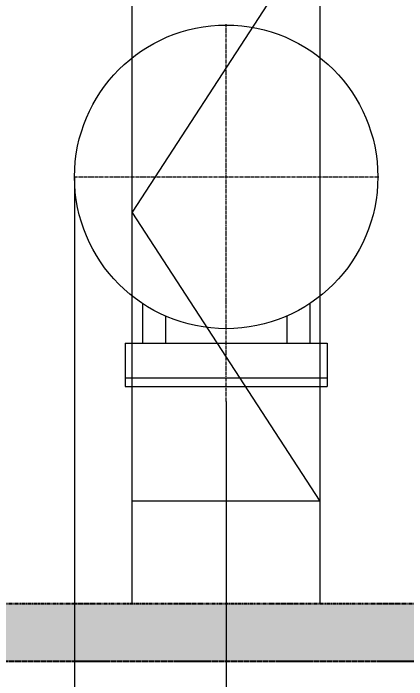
# Model space of a CAD drawing. Header units: millimetres. Extents: x -50460 to 50460, y -35640 to 35640.
# Drawn here: x 37034 to 38396, y 20201 to 22505 of the extents above; entities that cross this region are included whole.
import ezdxf

# ---------------------------------------------------------------- set-up
doc = ezdxf.new("R2010")
doc.units = ezdxf.units.MM
doc.linetypes.add('双点画线', pattern=[22, 12, -2, 2, -2, 2, -2])
doc.linetypes.add('点画线', pattern=[18, 12, -2, 2, -2])
doc.layers.get('0').update_dxf_attribs({"lineweight": 35})
for name, color, linetype, lineweight in [('7', 30, '双点画线', 18), ('EB0', 7, 'Continuous', 15), ('中心线层', 1, '点画线', 18), ('剖面线层', 6, 'Continuous', 18), ('尺寸线层', 4, 'Continuous', 18), ('细实线层', 3, 'Continuous', 18)]:
    doc.layers.add(name, color=color, linetype=linetype, lineweight=lineweight)
doc.dimstyles.new('AM_DEMATIC$0', dxfattribs={"dimscale": 120, "dimtxt": 3, "dimasz": 1.5, "dimexe": 1, "dimexo": 0, "dimgap": 1, "dimtad": 1, "dimdsep": 46, "dimtxsty": 'Standard', "dimblk": '_CAXARROW', "dimcen": 0, "dimdle": 3, "dimclrd": 256, "dimclre": 256, "dimclrt": 2, "dimadec": 0, "dimazin": 2, "dimtfac": 0.707107, "dimtdec": 3, "dimtmove": 0, "dimatfit": 3, "dimfxl": 0, "dimfrac": 2, "dimtolj": 1, "dimlwd": 18, "dimarcsym": 0})

# ---------------------------------------------------------------- blocks, each defined once
blk = doc.blocks.new('*X580')
at = {"layer": '剖面线层', "linetype": 'Continuous', "lineweight": 18}
h = blk.add_hatch(dxfattribs=at)
h.set_pattern_fill('AR-CONC', color=256, scale=2, style=0)
h.paths.add_polyline_path([(-14158.3, -200), (-14158.3, -50.6), (-14158.3, 0), (2421.7, 0), (2421.7, -200)], flags=0)
at = {"layer": '7', "linetype": '双点画线', "lineweight": 25}
for p, q in [((-14158.3, 0), (2421.7, 0)), ((-14158.3, -200), (2421.7, -200))]:
    blk.add_line(p, q, dxfattribs=at)
blk = doc.blocks.new('*X618')
at = {"layer": 'EB0'}
for p, q in [((-580, -55.3), (-580, -192.7)), ((0, -55.3), (0, -192.7)), ((-500, -98.9), (-500, -192.7)), ((-80, -98.9), (-80, -192.7)), ((-640, -192.7), (-640, -342.7)), ((-640, -192.7), (60, -192.7)), ((60, -192.7), (60, -342.7)), ((-640, -312.7), (60, -312.7)), ((-640, -342.7), (60, -342.7))]:
    blk.add_line(p, q, dxfattribs=at)
at = {"layer": '中心线层', "linetype": '点画线', "lineweight": 18}
for p, q in [((-290, -395), (-290, 910.3)), ((-818, 382.3), (238, 382.3))]:
    blk.add_line(p, q, dxfattribs=at)
at = {"layer": '细实线层'}
blk.add_circle((-290, 382.3), 525, dxfattribs=at)
blk = doc.blocks.new('*X643')
at = {"layer": '尺寸线层', "linetype": 'Continuous', "lineweight": 18}
for points in [[(36621.1, 17686.9), (36801.1, 17709.4), (36801.1, 17664.4)], [(40171.1, 17686.9), (39991.1, 17709.4), (39991.1, 17664.4)]]:
    blk.add_hatch(color=256, dxfattribs=at).paths.add_polyline_path(points, flags=0)
at = {"layer": '尺寸线层'}
for p, q in [((36621.1, 20461.4), (36621.1, 17566.9)), ((40171.1, 20461.4), (40171.1, 17566.9))]:
    blk.add_line(p, q, dxfattribs=at)
at = {"layer": '尺寸线层', "linetype": 'Continuous', "lineweight": 18}
blk.add_line((36621.1, 17686.9), (40171.1, 17686.9), dxfattribs=at)
at = {"layer": '尺寸线层', "color": 2, "insert": (38409.1, 17986.9), "char_height": 360, "width": 1936, "attachment_point": 5, "line_spacing_factor": 1.37}
blk.add_mtext('3550', dxfattribs=at)
blk = doc.blocks.new('_CAXARROW')
blk.add_hatch(color=0).paths.add_polyline_path([(0, 0), (-1, 0.125), (-1, -0.125)], flags=0)
blk = doc.blocks.new('*X650')
at = {"layer": '尺寸线层', "linetype": 'Continuous', "lineweight": 18}
for points in [[(35996.1, 19488.9), (36176.1, 19511.4), (36176.1, 19466.4)], [(37246.1, 19488.9), (37066.1, 19511.4), (37066.1, 19466.4)]]:
    blk.add_hatch(color=256, dxfattribs=at).paths.add_polyline_path(points, flags=0)
at = {"layer": '尺寸线层'}
for p, q in [((35996.1, 21939.4), (35996.1, 19368.9)), ((37246.1, 21939.4), (37246.1, 19368.9))]:
    blk.add_line(p, q, dxfattribs=at)
at = {"layer": '尺寸线层', "linetype": 'Continuous', "lineweight": 18}
blk.add_line((35996.1, 19488.9), (37246.1, 19488.9), dxfattribs=at)
at = {"layer": '尺寸线层', "color": 2, "insert": (36634.1, 19788.9), "char_height": 360, "width": 1880, "attachment_point": 5, "line_spacing_factor": 1.37}
blk.add_mtext('1250', dxfattribs=at)
blk = doc.blocks.new('*X652')
at = {"layer": '尺寸线层', "linetype": 'Continuous', "lineweight": 18}
for points in [[(36621.1, 18578.2), (36801.1, 18600.7), (36801.1, 18555.7)], [(37771.1, 18578.2), (37591.1, 18600.7), (37591.1, 18555.7)]]:
    blk.add_hatch(color=256, dxfattribs=at).paths.add_polyline_path(points, flags=0)
at = {"layer": '尺寸线层'}
for p, q in [((37771.1, 21162.2), (37771.1, 18458.2)), ((36621.1, 20461.4), (36621.1, 18458.2))]:
    blk.add_line(p, q, dxfattribs=at)
at = {"layer": '尺寸线层', "linetype": 'Continuous', "lineweight": 18}
blk.add_line((36621.1, 18578.2), (37771.1, 18578.2), dxfattribs=at)
at = {"layer": '尺寸线层', "color": 2, "insert": (37209.1, 18878.2), "char_height": 360, "width": 1880, "attachment_point": 5, "line_spacing_factor": 1.37}
blk.add_mtext('1150', dxfattribs=at)
blk = doc.blocks.new('*X780')
at = {"layer": '7', "linetype": '双点画线', "lineweight": 25}
blk.add_line((-8380, 0), (8800, 0), dxfattribs=at)

msp = doc.modelspace()

# ---------------------------------------------------------------- linework, layer by layer
at = {"layer": '尺寸线层'}
for p, q in [((37446.063, 20464.445), (37446.063, 27714.445)), ((38096.063, 20464.445), (38096.063, 27714.445)), ((38096.063, 22817.493), (37446.063, 21817.493)), ((38096.063, 20817.493), (37446.063, 21817.493)), ((38096.063, 20817.493), (37446.063, 20817.493))]:
    msp.add_line(p, q, dxfattribs=at)

# ---------------------------------------------------------------- block references
for name, p in [('*X780', (34846.063, 20264.445)), ('*X618', (38061.063, 21557.136)), ('*X580', (40704.37, 20464.445))]:
    msp.add_blockref(name, p, dxfattribs=at)

# ---------------------------------------------------------------- dimensions: what is measured, and where the dimension line sits
for base, p1, p2, picture, middle in [((37246.063, 19488.914), (35996.063, 21939.445), (37246.063, 21939.445), '*X650', (36621.063, 19488.914)), ((37771.063, 18578.16), (36621.063, 20461.445), (37771.063, 21162.182), '*X652', (37196.063, 18578.16)), ((40171.063, 17686.924), (36621.063, 20461.445), (40171.063, 20461.445), '*X643', (38396.063, 17686.924))]:
    dim = msp.add_linear_dim(base=base, p1=p1, p2=p2, dimstyle='AM_DEMATIC$0', override={"dimsah": 1, "dimtfill": 1, "dimtzin": 8}, dxfattribs=at)
    dim.commit()
    dim.dimension.update_dxf_attribs({"geometry": picture, "text_midpoint": middle})

doc.saveas('drawing.dxf')
